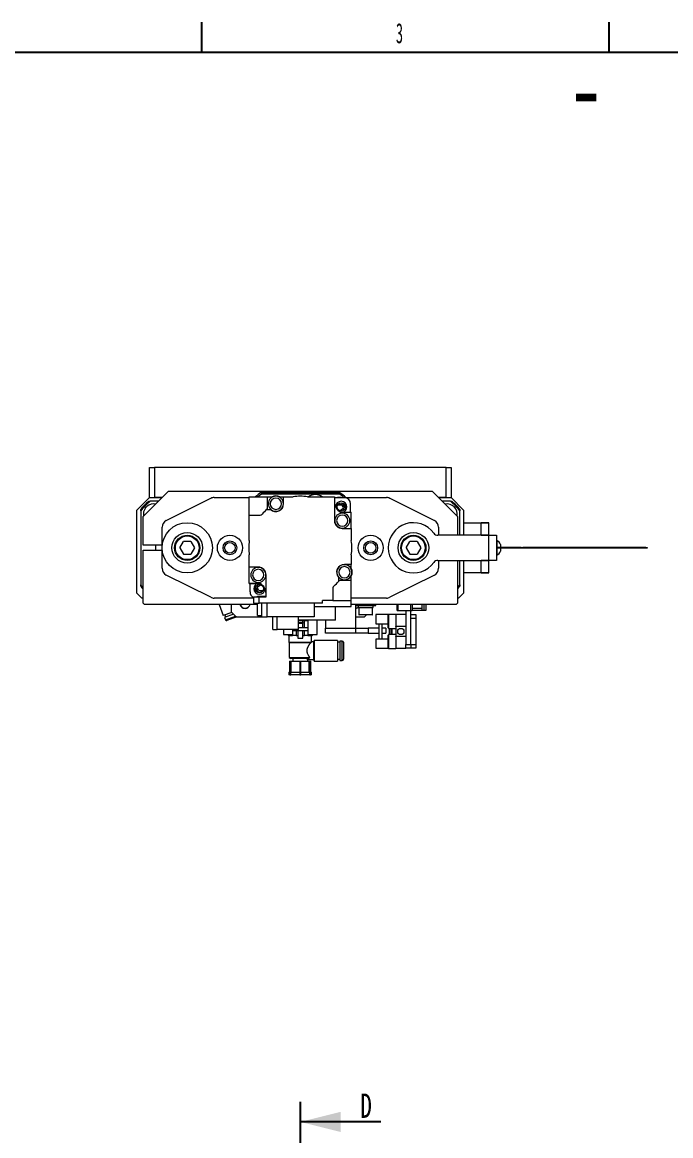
# Model space of a CAD drawing. Header units: millimetres. Extents: x 19 to 1665, y -46 to 1184.
# Drawn here: x 284.6 to 542.6, y 730.1 to 1173.2 of the extents above; entities that cross this region are included whole.
import ezdxf

# ---------------------------------------------------------------- set-up
doc = ezdxf.new("R2010")
doc.units = ezdxf.units.MM
doc.header["$LTSCALE"] = 4
doc.linetypes.add('PHANTOM', pattern=[12.7, 6.35, -1.27, 1.27, -1.27, 1.27, -1.27])
doc.layers.add('12', color=4, linetype='Continuous')
doc.layers.add('6', color=6, linetype='PHANTOM')
doc.styles.add('SLDTEXTSTYLE2', font='TXT', dxfattribs={"width": 0.7})
doc.styles.add('SLDTEXTSTYLE5', font='TXT', dxfattribs={"width": 0.525})

# ---------------------------------------------------------------- blocks, each defined once
blk = doc.blocks.new('블록12')
for p, q in [((355.99, 1173.2), (355.99, 1161.2)), ((517.99, 1173.2), (517.99, 1161.2)), ((1651.99, 1161.2), (31.99, 1161.2))]:
    blk.add_line(p, q)

msp = doc.modelspace()

# ---------------------------------------------------------------- linework, layer by layer
at = {"color": 7, "linetype": 'Continuous', "lineweight": 18}
for p, q in [((335.25, 984.08), (335.25, 996.08)), ((335.25, 996.08), (337.25, 996.08)), ((337.25, 996.08), (337.25, 984.08)), ((453.25, 996.08), (337.25, 996.08)), ((453.25, 984.08), (453.25, 996.08)), ((453.25, 996.08), (455.25, 996.08)), ((455.25, 996.08), (455.25, 984.08)), ((335.25, 984.08), (330.25, 979.08)), ((342.75, 986.58), (332.75, 976.58)), ((335.25, 984.08), (340.25, 984.08)), ((340.25, 984.08), (337.25, 984.08)), ((341.91, 974.91), (359.62, 983.77)), ((342.75, 986.58), (447.75, 986.58)), ((360.96, 984.08), (374.95, 984.08)), ((374.95, 984.38), (382.25, 984.38)), ((374.95, 977.08), (374.95, 984.38)), ((379.76, 985.58), (379.6, 986.08)), ((379.6, 986.08), (410.9, 986.08)), ((379.76, 985.58), (410.74, 985.58)), ((382.25, 980.07), (382.25, 984.38)), ((382.25, 984.38), (383.99, 984.38)), ((387.07, 984.38), (388.63, 984.38)), ((388.63, 981.62), (388.63, 984.38)), ((388.63, 984.38), (392.4, 984.38)), ((398.11, 984.38), (408.86, 984.38)), ((408.86, 984.38), (408.86, 974.88)), ((408.86, 984.08), (412.75, 984.08)), ((410.9, 986.08), (410.74, 985.58)), ((412.75, 984.08), (429.54, 984.08)), ((430.89, 983.77), (448.59, 974.91)), ((457.75, 976.58), (447.75, 986.58)), ((450.25, 984.08), (455.25, 984.08)), ((453.25, 984.08), (450.25, 984.08)), ((460.25, 979.08), (455.25, 984.08)), ((331.75, 978.8), (331.75, 979.37)), ((334.96, 982.58), (335.53, 982.58)), ((338.75, 982.58), (335.53, 982.58)), ((381.99, 979.38), (383.38, 979.38)), ((411.61, 981.08), (410.04, 981.08)), ((415.25, 978.28), (415.25, 981.58)), ((454.97, 982.58), (451.75, 982.58)), ((454.97, 982.58), (455.54, 982.58)), ((458.75, 979.37), (458.75, 978.8)), ((330.25, 946.08), (330.25, 979.08)), ((331.75, 978.8), (331.75, 949.36)), ((332.75, 965.08), (332.75, 976.58)), ((332.82, 977.52), (332.9, 976.73)), ((374.95, 966.94), (374.95, 977.08)), ((374.95, 977.08), (379.27, 977.08)), ((411.2, 978.28), (415.55, 978.28)), ((411.21, 978.28), (415.55, 978.28)), ((415.55, 971.78), (415.55, 978.28)), ((415.55, 978.28), (415.55, 978.28)), ((457.75, 976.58), (457.75, 969.08)), ((458.75, 969.08), (458.75, 978.8)), ((460.25, 979.08), (460.25, 969.08)), ((340.25, 955.94), (340.25, 972.23)), ((411.96, 971.78), (415.55, 971.78)), ((415.55, 971.78), (415.55, 966.94)), ((450.25, 972.23), (450.25, 969.08)), ((460.25, 974.08), (467.25, 974.08)), ((467.25, 974.08), (470.25, 974.08)), ((467.25, 974.01), (467.25, 974.08)), ((470.25, 974.01), (467.25, 974.01)), ((467.25, 969.16), (467.25, 974.01)), ((470.25, 974.08), (470.25, 974.01)), ((470.25, 969.16), (470.25, 974.01)), ((347.32, 964.08), (348.78, 966.62)), ((351.72, 966.62), (348.78, 966.62)), ((351.72, 966.62), (353.19, 964.08)), ((437.32, 964.08), (438.78, 966.62)), ((441.72, 966.62), (438.78, 966.62)), ((441.72, 966.62), (443.19, 964.08)), ((470.25, 969.08), (450, 969.08)), ((467.25, 969.16), (470.25, 969.16)), ((467.25, 969.08), (467.25, 969.16)), ((470.25, 969.16), (470.25, 969.08)), ((470.25, 959.08), (470.25, 969.08)), ((470.25, 969.08), (473.25, 969.08)), ((473.25, 969.08), (473.25, 959.08)), ((473.4, 967.08), (473.25, 967.08)), ((473.4, 967.08), (473.4, 964.18)), ((340.25, 965.08), (332.75, 965.08)), ((332.75, 942.08), (332.75, 963.08)), ((332.75, 963.08), (340.25, 963.08)), ((347.32, 964.08), (348.78, 961.54)), ((348.78, 961.54), (351.72, 961.54)), ((353.19, 964.08), (351.72, 961.54)), ((437.32, 964.08), (438.78, 961.54)), ((438.78, 961.54), (441.72, 961.54)), ((443.19, 964.08), (441.72, 961.54)), ((483.11, 964.18), (473.25, 964.18)), ((483.11, 963.98), (473.25, 963.98)), ((473.4, 963.98), (473.4, 961.08)), ((474.95, 965.39), (474.95, 964.18)), ((474.95, 963.98), (474.95, 962.78)), ((483.11, 963.98), (483.11, 964.18)), ((483.11, 964.18), (483.25, 964.18)), ((483.25, 963.98), (483.11, 963.98)), ((483.25, 963.98), (483.25, 964.18)), ((483.25, 964.18), (483.75, 964.18)), ((483.75, 963.98), (483.25, 963.98)), ((483.75, 964.18), (483.75, 963.98)), ((532.75, 964.18), (483.75, 964.18)), ((532.75, 963.98), (483.75, 963.98)), ((532.75, 963.98), (532.75, 964.18)), ((532.75, 964.18), (533.25, 964.18)), ((533.25, 963.98), (532.75, 963.98)), ((533.25, 964.18), (533.25, 963.98)), ((374.95, 956.38), (374.95, 961.23)), ((415.55, 957.46), (412.79, 957.46)), ((415.55, 961.23), (415.55, 957.46)), ((415.55, 955.9), (415.55, 957.46)), ((450, 959.08), (470.25, 959.08)), ((450.25, 959.08), (450.25, 955.94)), ((457.75, 959.08), (457.75, 942.08)), ((458.75, 949.36), (458.75, 959.08)), ((460.25, 959.08), (460.25, 946.08)), ((467.25, 959.01), (467.25, 959.08)), ((470.25, 959.01), (467.25, 959.01)), ((467.25, 954.16), (467.25, 959.01)), ((473.25, 959.08), (470.25, 959.08)), ((470.25, 959.08), (470.25, 959.01)), ((470.25, 954.16), (470.25, 959.01)), ((473.25, 961.08), (473.4, 961.08)), ((359.62, 944.4), (341.91, 953.25)), ((378.54, 956.38), (374.95, 956.38)), ((374.95, 949.88), (374.95, 956.38)), ((381.64, 944.58), (381.64, 953.28)), ((415.55, 951.08), (415.55, 952.82)), ((448.59, 953.25), (430.89, 944.4)), ((467.25, 954.08), (460.25, 954.08)), ((467.25, 954.16), (470.25, 954.16)), ((467.25, 954.08), (467.25, 954.16)), ((470.25, 954.08), (467.25, 954.08)), ((470.25, 954.16), (470.25, 954.08)), ((331.75, 948.79), (331.75, 949.36)), ((379.3, 949.88), (374.95, 949.88)), ((374.95, 949.88), (374.95, 949.88)), ((374.95, 949.88), (379.3, 949.88)), ((375.25, 946.58), (375.25, 949.88)), ((410.55, 950.82), (410.55, 952.21)), ((415.55, 951.08), (411.24, 951.08)), ((415.55, 943.08), (415.55, 951.08)), ((458.75, 949.36), (458.75, 948.79)), ((330.25, 946.08), (332.25, 944.08)), ((332.75, 944.08), (332.25, 944.08)), ((376.65, 944.08), (360.96, 944.08)), ((376.65, 944.58), (376.65, 942.08)), ((376.65, 944.58), (378.84, 944.58)), ((378.28, 944.58), (378.28, 944.88)), ((378.28, 944.88), (381.64, 944.88)), ((378.84, 942.08), (378.84, 944.58)), ((378.84, 944.58), (381.64, 944.58)), ((378.9, 947.08), (380.46, 947.08)), ((408.25, 948.1), (408.25, 943.08)), ((429.54, 944.08), (415.55, 944.08)), ((458.25, 944.08), (457.75, 944.08)), ((458.25, 944.08), (460.25, 946.08)), ((332.75, 942.08), (333.25, 941.58)), ((378.28, 941.58), (333.25, 941.58)), ((362.95, 941.58), (364.56, 937.16)), ((367.75, 941.58), (367.75, 938.58)), ((376.65, 942.08), (378.84, 942.08)), ((378.28, 937.08), (378.28, 942.08)), ((404.05, 942.08), (378.84, 942.08)), ((379.87, 942.08), (379.87, 936.58)), ((382.06, 936.58), (382.06, 942.08)), ((400.83, 942.08), (400.83, 936.58)), ((400.83, 940.68), (415.55, 940.68)), ((408.25, 943.08), (404.05, 943.08)), ((404.05, 942.08), (404.05, 943.08)), ((408.25, 943.08), (415.55, 943.08)), ((409.2, 935.28), (409.2, 940.68)), ((415.55, 940.68), (415.55, 943.08)), ((457.25, 941.58), (415.55, 941.58)), ((417.25, 941.58), (417.25, 941.08)), ((417.25, 941.08), (417.25, 932.08)), ((417.25, 941.08), (425.25, 941.08)), ((418.3, 941.08), (418.3, 940.38)), ((418.3, 940.38), (424.2, 940.38)), ((418.5, 940.38), (418.5, 937.53)), ((424, 937.53), (424, 940.38)), ((424.2, 940.38), (424.2, 941.08)), ((425.25, 941.08), (425.25, 941.58)), ((433.75, 939.18), (433.75, 941.58)), ((434.25, 939.18), (434.25, 941.58)), ((439.25, 939.18), (439.25, 941.58)), ((439.75, 941.58), (439.75, 939.18)), ((439.75, 940.08), (443.75, 940.08)), ((443.75, 939.18), (443.75, 941.58)), ((444.5, 939.18), (444.5, 941.58)), ((445.25, 941.58), (445.25, 939.18)), ((457.25, 941.58), (457.75, 942.08)), ((367.94, 938.39), (364.56, 937.16)), ((368.64, 937.69), (365.1, 936.4)), ((365.1, 936.4), (365.44, 935.46)), ((365.22, 937.4), (365.53, 936.56)), ((365.44, 935.46), (369.42, 936.91)), ((369.99, 936.58), (366.08, 935.16)), ((367.75, 938.58), (369.75, 936.58)), ((369.75, 936.58), (379.87, 936.58)), ((378.28, 937.08), (379.87, 937.08)), ((379.87, 936.58), (382.06, 936.58)), ((400.83, 936.58), (382.06, 936.58)), ((384.38, 931.58), (384.38, 936.58)), ((386.05, 931.58), (386.05, 936.58)), ((394.53, 931.58), (394.53, 936.58)), ((409.2, 935.28), (394.53, 935.28)), ((398.25, 935.08), (394.53, 935.08)), ((396.25, 934.35), (396.25, 935.08)), ((396.92, 932.18), (396.92, 935.08)), ((398.25, 935.28), (398.25, 929.58)), ((401.95, 929.58), (401.95, 935.28)), ((405.25, 935.28), (405.25, 932.08)), ((417.25, 936.58), (420.75, 936.58)), ((418.5, 937.53), (424, 937.53)), ((423.85, 937.38), (418.65, 937.38)), ((420.75, 936.58), (421.55, 937.38)), ((425.25, 937.48), (425.25, 933.78)), ((430.29, 937.48), (425.25, 937.48)), ((430.25, 932.18), (430.25, 937.38)), ((433.25, 937.53), (430.4, 937.53)), ((430.4, 937.53), (430.4, 932.03)), ((433.25, 937.48), (433.25, 937.53)), ((437.25, 937.48), (433.25, 937.48)), ((433.25, 937.48), (433.25, 932.78)), ((433.75, 939.18), (434.25, 939.18)), ((434.25, 939.18), (439.25, 939.18)), ((437.25, 939.18), (437.25, 925.58)), ((439.25, 925.58), (439.25, 939.18)), ((439.25, 939.18), (439.75, 939.18)), ((439.25, 937.48), (441.25, 937.48)), ((441.25, 935.98), (439.25, 935.98)), ((443.75, 939.18), (439.75, 939.18)), ((441.25, 937.48), (441.25, 935.98)), ((441.25, 935.98), (441.25, 925.58)), ((444.5, 939.18), (443.75, 939.18)), ((445.25, 939.18), (444.5, 939.18)), ((384.38, 931.58), (386.05, 931.58)), ((394.53, 931.58), (386.05, 931.58)), ((388.55, 931.58), (388.55, 929.58)), ((392.25, 929.58), (392.25, 931.58)), ((398.25, 930.98), (392.25, 930.98)), ((393.58, 930.98), (393.58, 929.23)), ((394.25, 930.98), (394.25, 928.08)), ((394.53, 934.35), (396.25, 934.35)), ((394.53, 934.08), (396.25, 934.08)), ((398.25, 932.18), (394.53, 932.18)), ((396.25, 934.35), (396.25, 934.08)), ((396.25, 932.18), (396.25, 934.08)), ((396.25, 928.08), (396.25, 930.98)), ((396.92, 929.23), (396.92, 930.98)), ((405.25, 932.08), (417.25, 932.08)), ((405.25, 930.08), (405.25, 932.08)), ((417.25, 932.08), (417.25, 930.08)), ((417.25, 932.08), (422.25, 932.08)), ((422.25, 932.08), (422.25, 930.08)), ((426.65, 932.08), (422.25, 932.08)), ((425.25, 933.78), (430.25, 933.78)), ((426.65, 927.78), (426.65, 933.78)), ((427.85, 927.78), (427.85, 933.78)), ((429.25, 932.08), (427.85, 932.08)), ((429.25, 932.08), (429.25, 930.08)), ((430.4, 932.03), (433.25, 932.03)), ((430.75, 929.53), (430.75, 932.03)), ((431.25, 932.03), (431.25, 929.53)), ((431.75, 929.53), (431.75, 932.03)), ((437.25, 932.78), (433.25, 932.78)), ((433.25, 932.58), (433.25, 932.78)), ((433.25, 932.58), (433.25, 928.98)), ((388.55, 929.58), (392.25, 929.58)), ((390.45, 929.58), (390.45, 929.23)), ((390.52, 929.23), (390.45, 929.23)), ((390.52, 929.58), (390.52, 929.23)), ((390.52, 929.23), (391.35, 929.23)), ((390.75, 929.23), (390.75, 926.43)), ((390.75, 926.43), (390.95, 926.23)), ((399.6, 926.43), (390.75, 926.43)), ((390.85, 926.23), (390.85, 920.38)), ((399.34, 926.23), (390.85, 926.23)), ((391.35, 929.23), (392.19, 929.23)), ((392.19, 929.58), (392.19, 929.23)), ((393.58, 929.23), (392.19, 929.23)), ((393.58, 929.23), (394.25, 929.23)), ((394.25, 928.08), (396.25, 928.08)), ((396.25, 929.23), (396.92, 929.23)), ((398.31, 929.23), (396.92, 929.23)), ((398.25, 929.58), (401.95, 929.58)), ((398.31, 929.58), (398.31, 929.23)), ((398.31, 929.23), (399.15, 929.23)), ((399.15, 929.23), (399.98, 929.23)), ((399.23, 926.23), (399.6, 926.43)), ((399.75, 926.63), (399.75, 929.23)), ((400.45, 926.63), (399.75, 926.63)), ((399.98, 929.58), (399.98, 929.23)), ((400.05, 929.23), (399.98, 929.23)), ((400.05, 929.23), (400.05, 929.58)), ((400.79, 927.23), (400.45, 926.63)), ((400.45, 926.63), (400.45, 923.13)), ((410.05, 927.23), (400.79, 927.23)), ((400.79, 927.23), (400.79, 923.13)), ((417.25, 930.08), (405.25, 930.08)), ((410.05, 927.23), (410.05, 923.13)), ((410.95, 926.53), (410.05, 926.53)), ((411.95, 926.98), (410.95, 926.98)), ((410.95, 926.98), (410.95, 923.13)), ((411.95, 919.28), (411.95, 926.98)), ((412.45, 926.48), (412.45, 919.78)), ((422.25, 930.08), (417.25, 930.08)), ((422.25, 930.08), (426.65, 930.08)), ((425.25, 927.78), (425.25, 924.08)), ((430.25, 927.78), (425.25, 927.78)), ((427.85, 930.08), (429.25, 930.08)), ((430.25, 924.18), (430.25, 929.38)), ((433.25, 929.53), (430.4, 929.53)), ((430.4, 929.53), (430.4, 924.03)), ((433.25, 928.78), (433.25, 928.98)), ((437.25, 928.78), (433.25, 928.78)), ((433.25, 928.78), (433.25, 924.08)), ((400.45, 923.13), (400.45, 919.63)), ((400.79, 923.13), (400.79, 919.03)), ((410.05, 923.13), (410.05, 919.03)), ((410.95, 923.13), (410.95, 919.28)), ((425.25, 924.08), (430.29, 924.08)), ((430.4, 924.03), (433.25, 924.03)), ((433.25, 924.08), (437.25, 924.08)), ((433.25, 924.03), (433.25, 924.08)), ((437.25, 925.58), (439.25, 925.58)), ((437.25, 924.08), (437.25, 925.58)), ((439.25, 924.08), (437.25, 924.08)), ((439.25, 925.58), (441.25, 925.58)), ((439.25, 925.58), (439.25, 924.08)), ((441.25, 924.08), (439.25, 924.08)), ((441.25, 925.58), (441.25, 924.08)), ((390.85, 920.38), (391.45, 920.03)), ((390.85, 920.38), (399.08, 920.38)), ((391, 918.93), (391, 914.53)), ((391, 918.93), (391.15, 918.93)), ((391.15, 918.93), (391.15, 913.53)), ((391.15, 918.93), (391.46, 918.93)), ((398.69, 920.03), (391.45, 920.03)), ((391.46, 914.53), (391.46, 918.93)), ((391.46, 918.93), (391.68, 918.93)), ((391.68, 914.53), (391.68, 918.93)), ((391.68, 918.93), (395.05, 918.93)), ((392.3, 920.03), (392.3, 918.93)), ((395.05, 918.93), (395.05, 913.53)), ((395.05, 918.93), (395.45, 918.93)), ((395.45, 913.53), (395.45, 918.93)), ((395.45, 918.93), (398.83, 918.93)), ((398.2, 919.63), (400.45, 919.63)), ((398.2, 918.93), (398.2, 919.63)), ((398.69, 920.03), (399.08, 920.38)), ((398.83, 914.53), (398.83, 918.93)), ((398.83, 918.93), (399.05, 918.93)), ((399.05, 914.53), (399.05, 918.93)), ((399.05, 918.93), (399.35, 918.93)), ((399.35, 913.53), (399.35, 918.93)), ((399.35, 918.93), (399.5, 918.93)), ((399.5, 914.53), (399.5, 918.93)), ((400.45, 919.63), (400.79, 919.03)), ((400.79, 919.03), (410.05, 919.03)), ((410.05, 919.74), (410.95, 919.74)), ((410.95, 919.28), (411.95, 919.28)), ((390.75, 914.53), (390.75, 913.53)), ((390.75, 914.53), (391.15, 914.53)), ((391.15, 913.53), (390.75, 913.53)), ((391.15, 913.53), (391.46, 913.53)), ((391.46, 914.53), (395.05, 914.53)), ((391.46, 913.53), (391.46, 914.53)), ((395.05, 913.53), (391.46, 913.53)), ((395.05, 913.53), (395.45, 913.53)), ((395.45, 914.53), (399.05, 914.53)), ((399.05, 913.53), (395.45, 913.53)), ((399.05, 913.53), (399.05, 914.53)), ((399.05, 913.53), (399.35, 913.53)), ((399.35, 914.53), (399.75, 914.53)), ((399.75, 913.53), (399.35, 913.53)), ((399.75, 913.53), (399.75, 914.53))]:
    msp.add_line(p, q, dxfattribs=at)
at = {"color": 7, "linetype": 'Continuous', "lineweight": 18, "flags": 128}
for points in [[(378.16, 984.33), (378.91, 984.94), (379.76, 985.58)], [(378.16, 984.33), (378.91, 984.94), (379.76, 985.58)], [(410.1, 984.08), (411.13, 984.13), (411.51, 984.08)], [(411.52, 984.08), (411.13, 984.13), (410.1, 984.08)], [(334.97, 978.8), (335.23, 979.11), (335.54, 979.37)], [(412.45, 979.78), (412.14, 979.6), (411.09, 978.75)], [(454.97, 979.37), (455.28, 979.11), (455.54, 978.8)], [(337.69, 965.08), (337.65, 964.08), (337.69, 963.08)], [(378.05, 948.38), (378.92, 948.95), (379.41, 949.41)], [(379.7, 946.88), (380.33, 947), (380.45, 947.06)], [(418.41, 940.38), (418.04, 940.18), (417.25, 940.03)], [(417.25, 939.98), (418.06, 940.14), (418.48, 940.38)]]:
    msp.add_lwpolyline(points, dxfattribs=at)
at = {"color": 7, "linetype": 'Continuous', "lineweight": 18}
for centre, radius in [((411.52, 980.35), 1.65), ((350.25, 964.08), 10), ((350.25, 964.08), 6.1), ((350.25, 964.08), 5), ((350.25, 964.08), 4.7), ((367.25, 964.08), 5), ((367.25, 964.08), 2.75), ((367.25, 964.08), 2.1), ((423.25, 964.08), 5), ((423.25, 964.08), 2.75), ((423.25, 964.08), 2.1), ((440.25, 964.08), 6.1), ((440.25, 964.08), 5), ((440.25, 964.08), 4.7), ((378.99, 947.82), 1.65), ((435.25, 930.78), 1.25)]:
    msp.add_circle(centre, radius, dxfattribs=at)
for centre, radius, start, end in [((360.96, 981.08), 3, 90, 116.5651), ((395.25, 964.08), 27, 125.4309, 131.4037), ((385.53, 981.62), 3, 0, 180), ((385.53, 981.62), 2.25, 0, 180), ((385.53, 981.62), 3.16, 60.8765, 119.1235), ((395.25, 964.08), 20.5, 81.9901, 98.01), ((401.24, 980.53), 4.7, 55.1142, 124.8858), ((395.25, 964.08), 26.5, 49.0006, 54.2252), ((395.25, 964.08), 27, 47.7946, 54.5691), ((412.75, 981.58), 2.5, 0, 90), ((429.54, 981.08), 3, 63.4349, 90), ((350.25, 964.08), 23.64, 128.5033, 141.4967), ((350.25, 964.08), 24, 129.5712, 140.4288), ((336.82, 977.52), 4, 78.5938, 180), ((395.25, 964.08), 20.25, 130.9261, 138.7898), ((381.25, 980.07), 1, 311.2102, 316.9438), ((381.25, 980.07), 1, 316.9438, 0), ((385.53, 981.62), 3, 180, 0), ((385.53, 981.62), 2.25, 180, 0), ((385.53, 981.62), 3.1, 226.1645, 0), ((413.46, 982.29), 4.6, 180, 240.6614), ((411.52, 980.35), 2.25, 0, 178.6061), ((410.81, 979.64), 1.65, 332.6397, 117.3603), ((410.81, 979.64), 2.25, 2.9211, 87.0789), ((411.52, 980.35), 2.25, 293.4955, 0), ((453.69, 977.52), 4, 348.5938, 101.4062), ((440.25, 964.08), 23.64, 38.5033, 51.4967), ((440.25, 964.08), 24, 39.5712, 50.4288), ((343.25, 972.23), 3, 116.5651, 180), ((379.27, 978.08), 1, 270, 318.7898), ((411.96, 974.88), 3.1, 180, 270), ((411.96, 974.88), 3, 0, 180), ((411.96, 974.88), 3, 180, 0), ((411.96, 974.88), 2.25, 0, 180), ((411.96, 974.88), 2.25, 180, 0), ((447.25, 972.23), 3, 0, 63.4349), ((440.25, 964.08), 10, 35.6853, 324.3147), ((395.25, 964.08), 20.5, 171.99, 188.0099), ((395.25, 964.08), 20.5, 351.99, 8.0099), ((450, 971.08), 2, 215.6853, 270), ((471.82, 964.08), 3.39, 22.6339, 62.239), ((471.82, 964.08), 3.39, 297.761, 337.3661), ((412.79, 954.36), 3.1, 90, 223.8355), ((412.79, 954.36), 3, 0, 180), ((450, 957.08), 2, 90, 144.3147), ((343.25, 955.94), 3, 180, 243.4349), ((378.54, 953.28), 3, 0, 180), ((378.54, 953.28), 3, 180, 0), ((378.54, 953.28), 2.25, 0, 180), ((378.54, 953.28), 2.25, 180, 0), ((378.54, 953.28), 3.1, 0, 90), ((412.79, 954.36), 3, 180, 0), ((412.79, 954.36), 2.25, 0, 180), ((412.79, 954.36), 2.25, 180, 0), ((412.79, 954.36), 3.16, 330.8765, 29.1235), ((447.25, 955.94), 3, 296.5651, 0), ((350.25, 964.08), 23.64, 218.5033, 222.2455), ((350.25, 964.08), 24, 219.5712, 223.1834), ((378.99, 947.82), 2.25, 113.4955, 180), ((379.7, 948.53), 2.25, 182.9211, 267.0789), ((379.7, 948.53), 1.65, 152.6397, 270), ((377.04, 945.87), 4.6, 0, 60.6614), ((409.25, 948.1), 1, 131.2102, 180), ((395.25, 964.08), 20.25, 311.2102, 319.0739), ((411.24, 950.08), 1, 133.0565, 138.7898), ((411.24, 950.08), 1, 90, 133.0565), ((440.25, 964.08), 23.64, 317.7545, 321.4967), ((440.25, 964.08), 24, 316.8166, 320.4288), ((360.96, 947.08), 3, 243.4349, 270), ((377.75, 946.58), 2.5, 180, 243.8961), ((378.99, 947.82), 2.25, 180, 358.6061), ((429.54, 947.08), 3, 270, 296.5651), ((373.25, 942.08), 2.1, 193.7741, 270), ((373.25, 942.08), 2.06, 194.0819, 345.9181), ((373.25, 942.08), 2.1, 270, 346.2259), ((365.91, 935.63), 0.5, 200, 290), ((418.65, 937.53), 0.15, 180, 270), ((423.85, 937.53), 0.15, 270, 0), ((430.4, 937.38), 0.15, 90, 180), ((430.4, 932.18), 0.15, 180, 270), ((411.95, 926.48), 0.5, 0, 90), ((430.4, 929.38), 0.15, 90, 180), ((430.4, 924.18), 0.15, 180, 270), ((411.95, 919.78), 0.5, 270, 360)]:
    msp.add_arc(centre, radius, start, end, dxfattribs=at)
for points, knots in [([(399.08, 920.38), (399.04, 920.45), (398.94, 920.58), (398.78, 920.81), (398.62, 921.06), (398.48, 921.31), (398.31, 921.62), (398.17, 921.93), (398.06, 922.24), (397.99, 922.5), (397.94, 922.76), (397.92, 923.01), (397.92, 923.27), (397.94, 923.53), (398, 923.8), (398.08, 924.09), (398.19, 924.39), (398.34, 924.7), (398.48, 924.95), (398.63, 925.22), (398.79, 925.47), (398.94, 925.68), (399.09, 925.9), (399.23, 926.08), (399.31, 926.19), (399.34, 926.23)], [0, 0, 0, 0, 0.046699, 0.093739, 0.141785, 0.190165, 0.225989, 0.298518, 0.335377, 0.360733, 0.412177, 0.43837, 0.463736, 0.515445, 0.541829, 0.57449, 0.640967, 0.674751, 0.721625, 0.768841, 0.817058, 0.865617, 0.898868, 0.966023, 1, 1, 1, 1]), ([(399.6, 926.43), (399.61, 926.45), (399.64, 926.49), (399.68, 926.54), (399.71, 926.58), (399.74, 926.61), (399.75, 926.63), (399.75, 926.63), (399.75, 926.63)], [0, 0, 0, 0, 0.164146, 0.328993, 0.496124, 0.664082, 0.866989, 1, 1, 1, 1]), ([(398.2, 919.63), (398.2, 919.63), (398.2, 919.63), (398.18, 919.65), (398.15, 919.68), (398.11, 919.71), (398.05, 919.76), (397.99, 919.81), (397.91, 919.87), (397.82, 919.94), (397.75, 920), (397.71, 920.03)], [0, 0, 0, 0, 0.0946221, 0.2045359, 0.3169483, 0.430187, 0.537869, 0.6461786, 0.7562974, 0.8669724, 1, 1, 1, 1])]:
    msp.add_open_spline(points, degree=3, knots=knots, dxfattribs=at)
at = {"layer": '6'}
msp.add_line((395.25, 743.64), (395.25, 64.12), dxfattribs=at)
at = {"layer": '6', "linetype": 'Continuous'}
msp.add_line((427.25, 735.64), (395.25, 735.64), dxfattribs=at)
at = {"layer": '6'}
msp.add_solid([(395.25, 735.64), (411.25, 731.64), (411.25, 739.64)], dxfattribs=at)

# ---------------------------------------------------------------- block references
at = {"color": 7, "linetype": 'Continuous'}
msp.add_blockref('블록12', (0, 0), dxfattribs=at)

# ---------------------------------------------------------------- texts
at = {"layer": '12'}
for s, insert, char_height, attachment_point, style in [('3', (434.72, 1172.87), 8, 2, 'SLDTEXTSTYLE5'), ('-', (501.9, 1161.5), 29.63, 1, 'SLDTEXTSTYLE2')]:
    msp.add_mtext(s, dxfattribs=dict(at, insert=insert, char_height=char_height, attachment_point=attachment_point, style=style))
at = {"layer": '6', "insert": (419.11, 746.93), "char_height": 9.69, "attachment_point": 1, "style": 'SLDTEXTSTYLE2'}
msp.add_mtext('D', dxfattribs=at)

doc.saveas('drawing.dxf')
